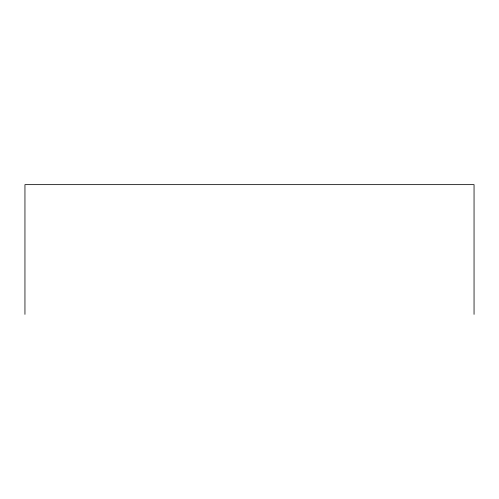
<?xml version="1.0" encoding="UTF-8"?>
<svg xmlns="http://www.w3.org/2000/svg" width="499" height="499" viewBox="0 0 499 499"><rect width="100%" height="100%" fill="white"/><g stroke="black" fill="none" stroke-linecap="round" stroke-linejoin="round"><path stroke-width="0.75" d="M474.05 314.358L474.05 184.642L24.95 184.642L24.95 314.358"/></g></svg>
